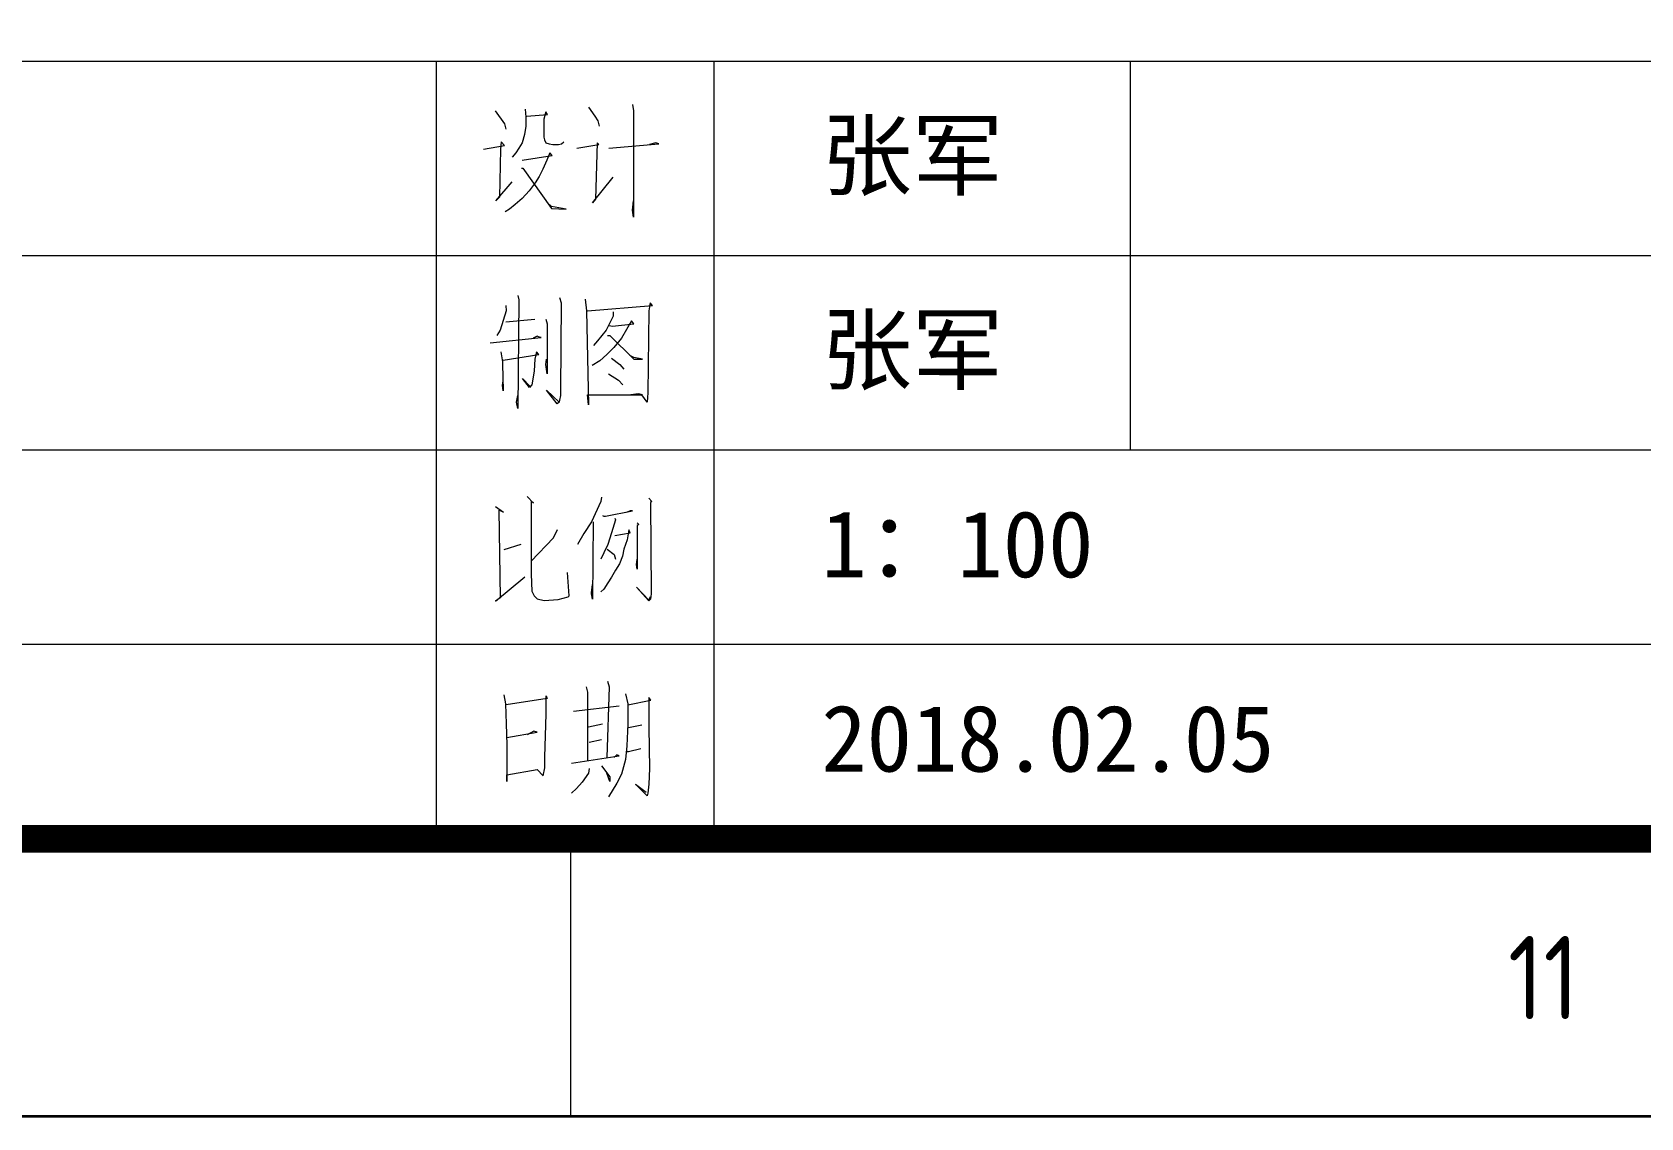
# Model space of a CAD drawing. Extents: x -76183 to 48420, y -19465 to 404409.
# Drawn here: x -7743 to -1948, y -19445 to -15536 of the extents above; entities that cross this region are included whole.
import ezdxf
from ezdxf.enums import TextEntityAlignment as Align

# ---------------------------------------------------------------- set-up
doc = ezdxf.new("R2010")
doc.units = 0
doc.header["$LTSCALE"] = 1000
doc.header["$MEASUREMENT"] = 0
doc.layers.add('PUB_TEXT', color=7, linetype='Continuous', lineweight=13)
doc.layers.add('打印层', color=7, linetype='Continuous', plot=False)
doc.styles.get("Standard").update_dxf_attribs({"font": 'gbenor.shx', "bigfont": 'gbcbig.shx'})
doc.styles.add('黑体', font='simhei.ttf')

# ---------------------------------------------------------------- blocks, each defined once
blk = doc.blocks.new('GEDI_WK_A1')
at = {"color": 3}
blk.add_line((700.833, 0), (700.833, 10), dxfattribs=at)
for points, const_width in [([(0, 0), (841, 0), (841, 594), (0, 594)], 0.1), ([(25, 10), (831, 10), (831, 584), (25, 584)], 1)]:
    blk.add_lwpolyline(points, close=True, dxfattribs=dict(at, const_width=const_width))
blk.add_text('11', height=3, dxfattribs=at).set_placement((735.875, 5), align=Align.MIDDLE)
blk = doc.blocks.new('GEDI_TQ_2012')
at = {"color": 2}
for p, q in [((0, 28), (-180, 28)), ((-135, 0), (-135, 28)), ((-125, 0), (-125, 28)), ((-110, 14), (-110, 28)), ((-90, 21), (-180, 21)), ((0, 14), (-170, 14)), ((0, 7), (-180, 7))]:
    blk.add_line(p, q, dxfattribs=at)
at = {"color": 7}
blk.add_line((0, 0), (-180, 0), dxfattribs=at)
at = {"color": 7, "lineweight": 0}
for points in [[(-132.893, 26.218), (-132.556, 25.755), (-132.501, 25.559)], [(-131.811, 26.28), (-131.78, 25.99), (-131.78, 25.661), (-131.835, 25.363), (-131.921, 25.065), (-132.031, 24.869), (-132.14, 24.704), (-132.282, 24.547)], [(-131.748, 26.022), (-131.003, 26.084), (-131.058, 26.186), (-131.137, 25.92), (-131.137, 25.692), (-131.137, 25.496), (-131.137, 25.269), (-131.113, 25.167), (-131.058, 25.065), (-130.941, 25.033), (-130.807, 25.002), (-130.611, 25.002), (-130.501, 25.033), (-130.415, 25.104)], [(-129.521, 26.351), (-129.302, 26.022), (-129.192, 25.857), (-129.137, 25.661)], [(-127.937, 26.445), (-127.906, 26.218), (-127.906, 22.383), (-127.937, 22.642), (-127.906, 22.971)], [(-133.309, 24.837), (-132.556, 24.971), (-132.674, 25.104), (-132.697, 24.837), (-132.729, 23.104), (-132.87, 22.971), (-132.282, 23.661)], [(-129.945, 24.869), (-129.16, 25.002), (-129.215, 25.065), (-129.27, 23.034), (-129.388, 22.9), (-128.635, 23.826)], [(-128.8, 24.869), (-126.988, 25.033), (-127.098, 25.065), (-127.325, 25.002)], [(-131.921, 24.445), (-130.831, 24.61), (-130.917, 24.704), (-131.027, 24.445), (-131.168, 24.116), (-131.309, 23.857), (-131.442, 23.622), (-131.67, 23.332), (-131.921, 23.065), (-132.172, 22.838), (-132.368, 22.673), (-132.532, 22.579)], [(-131.944, 24.147), (-131.889, 24.147), (-130.862, 22.704), (-130.329, 22.673), (-130.862, 22.775), (-131.003, 22.9)], [(-132.51, 19.209), (-132.487, 19.013), (-132.706, 18.323), (-132.824, 18.127)], [(-132.071, 19.57), (-132.04, 19.406), (-132.071, 15.5), (-132.126, 15.728), (-132.071, 15.963)], [(-130.566, 19.5), (-130.511, 19.304), (-130.534, 16.159), (-130.534, 15.963), (-130.566, 15.798), (-130.589, 15.728), (-130.652, 15.665), (-131.036, 16.159), (-130.589, 15.728)], [(-129.648, 19.437), (-129.593, 19.013), (-129.53, 15.634), (-129.562, 15.994), (-127.586, 15.994), (-127.727, 16.026), (-128.001, 15.994)], [(-129.562, 19.013), (-127.225, 19.209), (-127.303, 19.304), (-127.358, 19.013), (-127.39, 16.057), (-127.413, 15.728), (-127.609, 15.994)], [(-132.51, 18.621), (-131.46, 18.715)], [(-131.068, 18.715), (-131.013, 18.551), (-131.013, 16.747), (-131.068, 17.076), (-131.036, 17.273)], [(-128.785, 18.488), (-128.668, 18.457), (-127.892, 18.551), (-127.978, 18.653), (-128.339, 18.025), (-128.613, 17.696), (-128.864, 17.437), (-129.115, 17.21), (-129.397, 17.045)], [(-128.644, 18.982), (-128.644, 18.817), (-128.895, 18.323), (-129.201, 17.931), (-129.342, 17.767)], [(-133.075, 17.861), (-131.232, 18.057), (-131.264, 18.057), (-131.373, 18.096), (-131.515, 18.025)], [(-128.84, 18.127), (-128.754, 18.127), (-127.892, 17.273), (-127.586, 17.273), (-127.892, 17.335), (-128.033, 17.406)], [(-132.683, 17.539), (-132.628, 17.178), (-132.628, 17.108), (-132.597, 16.128), (-132.628, 16.324), (-132.597, 16.488)], [(-132.597, 17.241), (-131.318, 17.437), (-131.397, 17.539), (-131.46, 17.273), (-131.483, 16.849), (-131.538, 16.551), (-131.569, 16.355), (-131.648, 16.253), (-131.899, 16.582), (-131.624, 16.292)], [(-128.699, 17.304), (-128.393, 17.076), (-128.252, 16.912)], [(-128.809, 16.747), (-128.448, 16.52), (-128.284, 16.355)], [(-131.732, 12.325), (-131.504, 12.09), (-131.591, 12.16), (-131.591, 11.47), (-131.591, 10.78), (-131.591, 10.161), (-131.591, 9.698), (-131.591, 9.666), (-131.591, 9.533), (-131.567, 8.914), (-131.481, 8.749), (-131.371, 8.647), (-131.12, 8.584), (-130.618, 8.616), (-130.258, 8.718), (-130.226, 8.749), (-130.281, 9.596)], [(-129.055, 12.306), (-129.079, 12.142), (-129.416, 11.42), (-129.69, 10.989), (-129.918, 10.597)], [(-127.354, 12.267), (-127.244, 12.142), (-127.299, 12.11), (-127.267, 8.856), (-127.267, 8.824), (-127.299, 8.628), (-127.354, 8.566), (-127.801, 9.06), (-127.354, 8.597), (-127.299, 8.73)], [(-132.877, 11.964), (-132.594, 11.768), (-132.759, 11.831), (-132.704, 8.678), (-132.877, 8.553), (-131.818, 9.439)], [(-129.024, 11.648), (-128.969, 11.616), (-128.914, 11.616), (-127.942, 11.812), (-128.02, 11.812), (-128.161, 11.749)], [(-131.591, 9.996), (-130.783, 10.843), (-130.642, 11.141)], [(-129.361, 11.42), (-129.385, 8.628), (-129.416, 8.824), (-129.416, 8.856), (-129.385, 9.154)], [(-128.577, 11.546), (-128.553, 11.483), (-128.695, 11.02), (-128.828, 10.597), (-128.969, 10.299), (-129.079, 10.071)], [(-128.577, 10.926), (-128.02, 11.02), (-128.075, 11.122), (-128.138, 10.761), (-128.248, 10.432), (-128.302, 10.173), (-128.412, 9.907), (-128.553, 9.679), (-128.695, 9.42), (-128.828, 9.216), (-128.969, 8.989), (-129.079, 8.895)], [(-127.769, 11.381), (-127.714, 11.318), (-127.769, 11.287), (-127.769, 9.711), (-127.801, 9.875), (-127.769, 10.071)], [(-132.563, 10.419), (-131.951, 10.615)], [(-128.859, 10.432), (-128.608, 10.236), (-128.553, 10.071)], [(-129.616, 5.478), (-129.561, 5.282), (-129.561, 2.827)], [(-128.839, 5.674), (-128.777, 5.478), (-128.863, 2.922)], [(-128.196, 5.219), (-128.11, 4.858), (-128.11, 4.137), (-128.142, 3.345), (-128.196, 2.859), (-128.338, 2.333), (-128.502, 2.004), (-128.808, 1.51)], [(-132.575, 5.188), (-132.521, 4.858), (-132.489, 4.137), (-132.466, 3.384), (-132.466, 3.282), (-132.466, 2.757), (-132.466, 2.067), (-132.466, 2.302), (-131.376, 2.498), (-131.156, 2.263), (-131.101, 2.561), (-131.101, 2.953), (-131.07, 3.706), (-131.046, 4.498), (-131.046, 5.149), (-131.015, 5.055), (-132.489, 4.827)], [(-130.063, 4.592), (-128.416, 4.788)], [(-128.11, 4.827), (-127.279, 4.992), (-127.357, 5.086), (-127.357, 4.066), (-127.357, 4.004), (-127.334, 2.529), (-127.357, 1.973), (-127.389, 1.643), (-127.412, 1.541), (-127.836, 1.973), (-127.444, 1.675)], [(-129.53, 4.035), (-129.028, 4.137)], [(-128.087, 4.004), (-127.608, 4.106)], [(-132.466, 3.643), (-131.376, 3.839), (-131.493, 3.87), (-131.736, 3.745)], [(-129.506, 3.478), (-129.059, 3.58)], [(-130.141, 2.725), (-128.416, 2.984), (-128.502, 3.023), (-128.612, 2.922)], [(-128.142, 3.149), (-128.087, 3.149), (-127.64, 3.251)], [(-129.506, 2.529), (-129.53, 2.365), (-129.757, 2.035), (-129.953, 1.808), (-130.141, 1.643)], [(-129.059, 2.624), (-128.753, 2.231), (-128.753, 2.067), (-128.863, 2.365)]]:
    blk.add_lwpolyline(points, dxfattribs=at)
for s, p in [('334455', (-127.906, 24.95)), ('445566', (-132.466, 2.302))]:
    blk.add_text(s, height=0.0001).set_placement(p)
blk = doc.blocks.new('4#图框')
at = {"xscale": 100, "yscale": 100, "zscale": 100}
for name, p in [('GEDI_WK_A1', (5514901.5, -996670.5)), ('GEDI_TQ_2012', (5598001.5, -995670.5))]:
    blk.add_blockref(name, p, dxfattribs=at)
at = {"layer": 'PUB_TEXT', "linetype": 'Continuous', "style": '黑体'}
for p in [(5585887.4, -993328.4), (5585887.4, -994028.4)]:
    blk.add_text('张军', height=240, rotation=359.97331, dxfattribs=at).set_placement(p)

msp = doc.modelspace()

# ---------------------------------------------------------------- linework, layer by layer
at = {"layer": '打印层'}
msp.add_lwpolyline([(-75886, -19440.4), (8214, -19440.4), (8214, 39959.6), (-75886, 39959.6)], close=True, dxfattribs=at)

# ---------------------------------------------------------------- block references
at = {"layer": 'PUB_TEXT'}
msp.add_blockref('4#图框', (-5590787.5, 977230), dxfattribs=at)

# ---------------------------------------------------------------- texts
at = {"layer": 'PUB_TEXT', "linetype": 'Continuous', "style": '黑体'}
for s, p in [('1：100', (-4900.1, -17498.4)), ('2018.02.05', (-4900.1, -18198.4))]:
    msp.add_text(s, height=240, rotation=359.97331, dxfattribs=at).set_placement(p)

doc.saveas('drawing.dxf')
